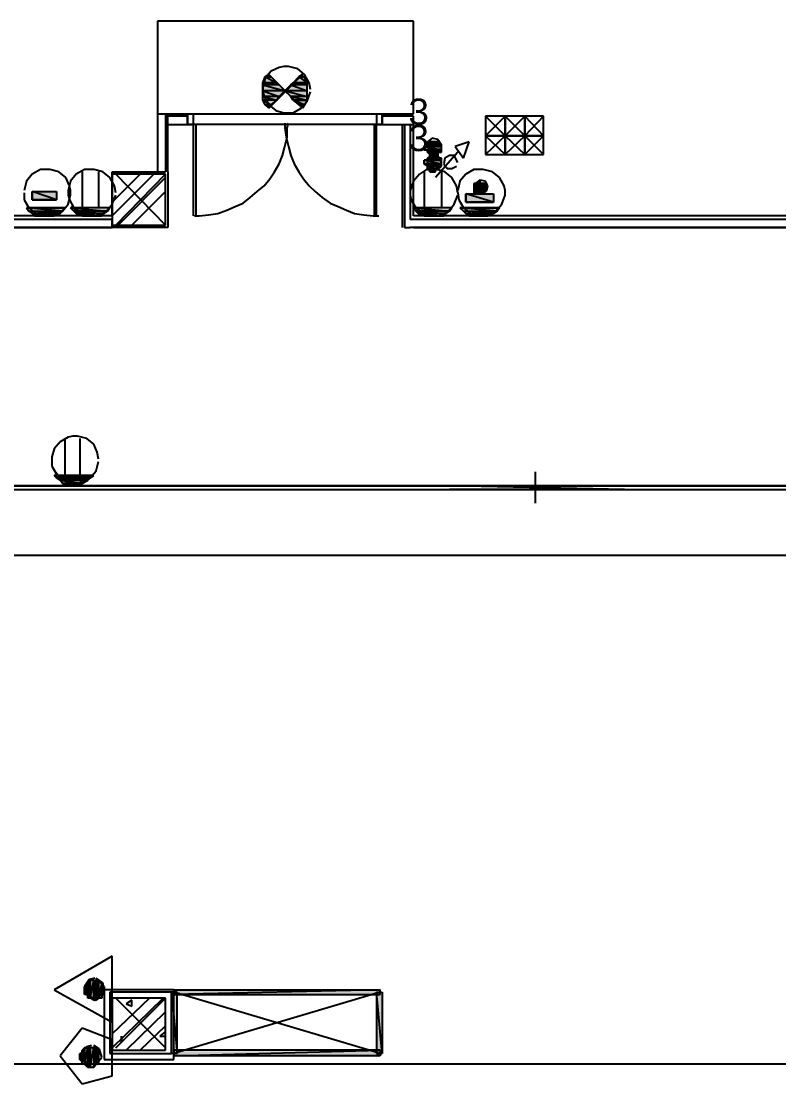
# Model space of a CAD drawing. Header units: millimetres. Extents: x 5 to 415, y 48 to 251.
# Drawn here: x 142.41 to 153.93, y 211.51 to 227.68 of the extents above; entities that cross this region are included whole.
import ezdxf

# ---------------------------------------------------------------- set-up
doc = ezdxf.new("R2010")
doc.units = ezdxf.units.MM
for name, color, linetype in [('H', 7, 'Continuous'), ('P', 7, 'Continuous'), ('T', 7, 'Continuous')]:
    doc.layers.add(name, color=color, linetype=linetype)

msp = doc.modelspace()

# ---------------------------------------------------------------- hatches: boundary and pattern name
at = {"layer": 'H', "linetype": 'Continuous'}
for points in [[(146.085, 226.73), (146.138, 226.818), (146.226, 226.818), (146.297, 226.73), (146.085, 226.73)], [(146.138, 226.818), (146.173, 226.871), (146.226, 226.818), (146.138, 226.818)], [(146.562, 226.73), (146.65, 226.818), (146.72, 226.818), (146.773, 226.73), (146.562, 226.73)], [(146.65, 226.818), (146.685, 226.871), (146.72, 226.818), (146.65, 226.818)], [(146.085, 226.695), (146.085, 226.73), (146.297, 226.73), (146.35, 226.695), (146.085, 226.695)], [(146.085, 226.607), (146.085, 226.695), (146.35, 226.695), (146.438, 226.607), (146.085, 226.607)], [(146.438, 226.607), (146.509, 226.695), (146.773, 226.695), (146.773, 226.607), (146.438, 226.607)], [(146.509, 226.695), (146.562, 226.73), (146.773, 226.73), (146.773, 226.695), (146.509, 226.695)], [(146.085, 226.519), (146.085, 226.607), (146.438, 226.607), (146.35, 226.519), (146.085, 226.519)], [(146.085, 226.483), (146.085, 226.519), (146.35, 226.519), (146.297, 226.483), (146.085, 226.483)], [(146.138, 226.395), (146.085, 226.483), (146.297, 226.483), (146.226, 226.395), (146.138, 226.395)], [(146.509, 226.519), (146.438, 226.607), (146.773, 226.607), (146.773, 226.519), (146.509, 226.519)], [(146.562, 226.483), (146.509, 226.519), (146.773, 226.519), (146.773, 226.483), (146.562, 226.483)], [(146.685, 226.36), (146.562, 226.483), (146.72, 226.395), (146.685, 226.36)], [(146.72, 226.395), (146.562, 226.483), (146.773, 226.483), (146.72, 226.395)], [(146.173, 226.36), (146.138, 226.395), (146.226, 226.395), (146.173, 226.36)], [(148.555, 225.76), (148.59, 225.813), (148.802, 225.813), (148.802, 225.76), (148.555, 225.76)], [(148.59, 225.813), (148.625, 225.848), (148.766, 225.848), (148.766, 225.813), (148.59, 225.813)], [(148.555, 225.725), (148.555, 225.76), (148.802, 225.76), (148.802, 225.725), (148.555, 225.725)], [(148.59, 225.672), (148.59, 225.725), (148.802, 225.725), (148.802, 225.672), (148.59, 225.672)], [(148.625, 225.637), (148.59, 225.672), (148.766, 225.672), (148.766, 225.637), (148.625, 225.637)], [(148.555, 225.513), (148.555, 225.548), (148.802, 225.548), (148.802, 225.513), (148.555, 225.513)], [(148.59, 225.46), (148.555, 225.513), (148.802, 225.513), (148.802, 225.46), (148.59, 225.46)], [(148.59, 225.548), (148.59, 225.601), (148.802, 225.601), (148.802, 225.548), (148.59, 225.548)], [(148.625, 225.601), (148.625, 225.637), (148.713, 225.637), (148.766, 225.601), (148.625, 225.601)], [(148.59, 225.425), (148.59, 225.46), (148.802, 225.46), (148.766, 225.425), (148.59, 225.425)], [(148.625, 225.39), (148.625, 225.425), (148.713, 225.425), (148.713, 225.39), (148.625, 225.39)], [(149.313, 225.178), (149.313, 225.213), (149.472, 225.213), (149.472, 225.178), (149.313, 225.178)], [(149.313, 225.125), (149.313, 225.178), (149.472, 225.178), (149.472, 225.125), (149.313, 225.125)], [(149.348, 225.213), (149.401, 225.249), (149.401, 225.213), (149.348, 225.213)], [(142.575, 224.966), (142.575, 225.09), (142.963, 225.09), (142.963, 224.966), (142.575, 224.966)], [(149.19, 224.913), (149.19, 225.037), (149.613, 225.037), (149.613, 224.913), (149.19, 224.913)], [(149.313, 225.09), (149.313, 225.125), (149.472, 225.125), (149.472, 225.09), (149.313, 225.09)], [(149.313, 225.037), (149.313, 225.09), (149.472, 225.09), (149.437, 225.037), (149.313, 225.037)], [(142.54, 224.79), (142.487, 224.825), (143.087, 224.825), (143.051, 224.79), (142.54, 224.79)], [(142.575, 224.755), (142.54, 224.79), (143.051, 224.79), (142.998, 224.755), (142.575, 224.755)], [(142.61, 224.702), (142.575, 224.755), (142.998, 224.755), (142.91, 224.702), (142.61, 224.702)], [(143.21, 224.79), (143.175, 224.825), (143.757, 224.825), (143.722, 224.79), (143.21, 224.79)], [(143.245, 224.755), (143.21, 224.79), (143.722, 224.79), (143.669, 224.755), (143.245, 224.755)], [(143.334, 224.702), (143.245, 224.755), (143.669, 224.755), (143.633, 224.702), (143.334, 224.702)], [(148.414, 224.79), (148.378, 224.825), (148.96, 224.825), (148.925, 224.79), (148.414, 224.79)], [(148.467, 224.755), (148.414, 224.79), (148.925, 224.79), (148.89, 224.755), (148.467, 224.755)], [(148.555, 224.702), (148.467, 224.755), (148.89, 224.755), (148.837, 224.702), (148.555, 224.702)], [(149.137, 224.79), (149.102, 224.825), (149.684, 224.825), (149.648, 224.79), (149.137, 224.79)], [(149.19, 224.755), (149.137, 224.79), (149.648, 224.79), (149.613, 224.755), (149.19, 224.755)], [(149.225, 224.702), (149.19, 224.755), (149.613, 224.755), (149.525, 224.702), (149.225, 224.702)], [(142.963, 220.733), (142.91, 220.768), (143.51, 220.768), (143.475, 220.733), (142.963, 220.733)], [(142.998, 220.68), (142.963, 220.733), (143.475, 220.733), (143.422, 220.68), (142.998, 220.68)], [(143.051, 220.645), (142.998, 220.68), (143.422, 220.68), (143.334, 220.645), (143.051, 220.645)], [(143.175, 220.592), (143.087, 220.645), (143.21, 220.592), (143.175, 220.592)], [(143.21, 220.592), (143.087, 220.645), (143.298, 220.645), (143.21, 220.592)], [(143.387, 212.848), (143.387, 212.972), (143.422, 213.025), (143.422, 212.848), (143.387, 212.848)], [(143.422, 212.813), (143.422, 213.025), (143.475, 213.06), (143.475, 212.813), (143.422, 212.813)], [(143.475, 212.813), (143.475, 213.06), (143.51, 213.06), (143.51, 212.76), (143.475, 212.813)], [(143.51, 212.76), (143.51, 213.06), (143.545, 213.06), (143.545, 212.76), (143.51, 212.76)], [(143.545, 212.76), (143.545, 213.06), (143.598, 213.06), (143.598, 212.813), (143.545, 212.76)], [(143.598, 212.813), (143.598, 213.06), (143.633, 213.025), (143.633, 212.813), (143.598, 212.813)], [(143.633, 212.848), (143.633, 213.025), (143.669, 212.972), (143.669, 212.848), (143.633, 212.848)], [(144.692, 211.967), (144.692, 212.901), (144.78, 212.901), (144.78, 211.967), (144.692, 211.967)], [(144.727, 212.848), (144.727, 212.937), (147.867, 212.937), (147.867, 212.848), (144.727, 212.848)], [(147.832, 211.967), (147.832, 212.901), (147.902, 212.901), (147.902, 211.967), (147.832, 211.967)], [(143.334, 211.79), (143.334, 212.002), (143.387, 212.055), (143.387, 211.79), (143.334, 211.79)], [(143.387, 211.79), (143.387, 212.055), (143.422, 212.055), (143.422, 211.755), (143.387, 211.79)], [(143.422, 211.755), (143.422, 212.055), (143.475, 212.055), (143.475, 211.755), (143.422, 211.755)], [(143.475, 211.755), (143.475, 212.055), (143.51, 212.055), (143.51, 211.755), (143.475, 211.755)], [(143.51, 211.755), (143.51, 212.055), (143.545, 212.055), (143.545, 211.79), (143.51, 211.755)], [(143.298, 211.878), (143.298, 211.967), (143.334, 211.967), (143.334, 211.843), (143.298, 211.878)], [(143.545, 211.79), (143.545, 212.002), (143.598, 212.002), (143.598, 211.79), (143.545, 211.79)], [(144.727, 211.914), (144.727, 212.002), (147.867, 212.002), (147.867, 211.914), (144.727, 211.914)]]:
    msp.add_hatch(color=256, dxfattribs=at).paths.add_polyline_path(points)

# ---------------------------------------------------------------- linework, layer by layer
at = {"layer": 'P'}
for points in [[(148.378, 227.683), (144.48, 227.683)], [(144.48, 227.683), (144.48, 226.272)], [(148.378, 226.272), (148.378, 227.683)], [(146.332, 226.977), (146.209, 226.924)], [(146.403, 226.995), (146.332, 226.977)], [(146.473, 226.995), (146.403, 226.995)], [(146.614, 226.96), (146.473, 226.995)], [(146.72, 226.871), (146.614, 226.96)], [(146.085, 226.748), (146.121, 226.836)], [(146.121, 226.818), (146.085, 226.677)], [(146.209, 226.924), (146.121, 226.818)], [(146.173, 226.871), (146.121, 226.836)], [(146.121, 226.836), (146.173, 226.871)], [(146.209, 226.836), (146.121, 226.836)], [(146.121, 226.836), (146.297, 226.748)], [(146.121, 226.836), (146.297, 226.748)], [(146.685, 226.36), (146.173, 226.871)], [(146.173, 226.36), (146.685, 226.871)], [(146.297, 226.748), (146.209, 226.836)], [(146.544, 226.748), (146.632, 226.836)], [(146.685, 226.871), (146.632, 226.836)], [(146.632, 226.836), (146.685, 226.871)], [(146.72, 226.836), (146.632, 226.836)], [(146.632, 226.836), (146.756, 226.748)], [(146.632, 226.836), (146.756, 226.748)], [(146.791, 226.748), (146.72, 226.871)], [(146.756, 226.748), (146.72, 226.836)], [(146.297, 226.748), (146.085, 226.748)], [(146.297, 226.748), (146.085, 226.748)], [(146.085, 226.748), (146.332, 226.713)], [(146.085, 226.748), (146.332, 226.713)], [(146.085, 226.713), (146.085, 226.748)], [(146.332, 226.713), (146.085, 226.713)], [(146.332, 226.713), (146.085, 226.713)], [(146.085, 226.713), (146.42, 226.624)], [(146.085, 226.713), (146.42, 226.624)], [(146.085, 226.624), (146.085, 226.713)], [(146.085, 226.677), (146.085, 226.607)], [(146.42, 226.624), (146.085, 226.624)], [(146.42, 226.624), (146.085, 226.624)], [(146.085, 226.624), (146.332, 226.536)], [(146.085, 226.624), (146.332, 226.536)], [(146.085, 226.536), (146.085, 226.624)], [(146.332, 226.713), (146.297, 226.748)], [(146.42, 226.624), (146.332, 226.713)], [(146.332, 226.536), (146.42, 226.624)], [(146.42, 226.624), (146.509, 226.713)], [(146.756, 226.624), (146.42, 226.624)], [(146.756, 226.624), (146.42, 226.624)], [(146.42, 226.624), (146.756, 226.536)], [(146.42, 226.624), (146.756, 226.536)], [(146.509, 226.536), (146.42, 226.624)], [(146.509, 226.713), (146.544, 226.748)], [(146.756, 226.713), (146.509, 226.713)], [(146.756, 226.713), (146.509, 226.713)], [(146.509, 226.713), (146.756, 226.624)], [(146.509, 226.713), (146.756, 226.624)], [(146.756, 226.748), (146.544, 226.748)], [(146.756, 226.748), (146.544, 226.748)], [(146.544, 226.748), (146.756, 226.713)], [(146.544, 226.748), (146.756, 226.713)], [(146.756, 226.713), (146.756, 226.748)], [(146.756, 226.624), (146.756, 226.713)], [(146.756, 226.536), (146.756, 226.624)], [(146.808, 226.642), (146.791, 226.748)], [(146.085, 226.607), (146.103, 226.536)], [(146.332, 226.536), (146.085, 226.536)], [(146.332, 226.536), (146.085, 226.536)], [(146.085, 226.536), (146.297, 226.483)], [(146.085, 226.536), (146.297, 226.483)], [(146.085, 226.483), (146.085, 226.536)], [(146.297, 226.483), (146.085, 226.483)], [(146.297, 226.483), (146.085, 226.483)], [(146.085, 226.483), (146.209, 226.413)], [(146.085, 226.483), (146.209, 226.413)], [(146.121, 226.413), (146.085, 226.483)], [(146.103, 226.536), (146.173, 226.413)], [(146.209, 226.413), (146.297, 226.483)], [(146.297, 226.483), (146.332, 226.536)], [(146.756, 226.536), (146.509, 226.536)], [(146.756, 226.536), (146.509, 226.536)], [(146.509, 226.536), (146.756, 226.483)], [(146.509, 226.536), (146.756, 226.483)], [(146.544, 226.483), (146.509, 226.536)], [(146.756, 226.483), (146.544, 226.483)], [(146.544, 226.483), (146.632, 226.413)], [(146.72, 226.413), (146.544, 226.483)], [(146.544, 226.483), (146.756, 226.483)], [(146.72, 226.413), (146.544, 226.483)], [(146.667, 226.36), (146.756, 226.466)], [(146.756, 226.483), (146.72, 226.413)], [(146.756, 226.466), (146.808, 226.607)], [(146.756, 226.483), (146.756, 226.536)], [(146.121, 226.413), (146.209, 226.413)], [(146.173, 226.36), (146.121, 226.413)], [(146.209, 226.413), (146.121, 226.413)], [(146.173, 226.413), (146.279, 226.325)], [(146.209, 226.413), (146.173, 226.36)], [(146.279, 226.325), (146.403, 226.289)], [(146.403, 226.289), (146.473, 226.289)], [(146.473, 226.289), (146.544, 226.289)], [(146.544, 226.289), (146.667, 226.36)], [(146.632, 226.413), (146.72, 226.413)], [(146.632, 226.413), (146.72, 226.413)], [(146.685, 226.36), (146.632, 226.413)], [(146.72, 226.413), (146.685, 226.36)], [(144.48, 226.272), (144.48, 225.39)], [(144.48, 226.272), (144.48, 225.39)], [(144.48, 226.272), (148.378, 226.272)], [(144.604, 226.272), (144.604, 225.39)], [(144.639, 225.39), (144.639, 226.272)], [(144.939, 226.236), (144.639, 226.236)], [(144.939, 226.272), (144.939, 226.113)], [(144.939, 226.113), (144.939, 226.272)], [(144.939, 226.236), (144.939, 226.148)], [(144.939, 226.148), (144.939, 226.236)], [(144.939, 226.236), (144.939, 226.148)], [(144.939, 226.236), (144.939, 226.148)], [(144.939, 226.236), (144.939, 226.148)], [(145.027, 226.113), (145.027, 226.272)], [(146.42, 226.131), (146.42, 226.06)], [(146.456, 226.06), (146.473, 226.131)], [(147.814, 226.272), (147.814, 226.113)], [(147.902, 226.113), (147.902, 226.272)], [(147.902, 226.272), (147.902, 226.113)], [(148.378, 226.236), (147.902, 226.236)], [(147.902, 226.148), (147.902, 226.236)], [(147.902, 226.148), (147.902, 226.236)], [(148.378, 226.113), (148.378, 226.236)], [(149.772, 226.236), (149.472, 226.236)], [(149.472, 226.236), (149.472, 225.937)], [(149.472, 226.236), (149.772, 225.937)], [(149.772, 226.236), (149.472, 225.937)], [(149.772, 225.937), (149.772, 226.236)], [(150.072, 226.236), (149.772, 226.236)], [(149.772, 226.236), (149.772, 225.937)], [(149.772, 226.236), (150.072, 225.937)], [(150.072, 226.236), (149.772, 225.937)], [(150.072, 225.937), (150.072, 226.236)], [(150.354, 226.236), (150.072, 226.236)], [(150.072, 226.236), (150.072, 225.937)], [(150.072, 226.236), (150.354, 225.937)], [(150.354, 226.236), (150.072, 225.937)], [(150.354, 225.937), (150.354, 226.236)], [(144.639, 226.113), (144.939, 226.113)], [(144.639, 226.113), (144.939, 226.113)], [(147.779, 226.113), (144.939, 226.113)], [(144.939, 226.113), (145.027, 226.113)], [(147.814, 226.113), (145.027, 226.113)], [(145.027, 224.719), (145.027, 226.113)], [(145.062, 226.113), (145.062, 224.719)], [(146.42, 226.06), (146.438, 225.919)], [(146.456, 225.919), (146.456, 226.06)], [(147.779, 226.113), (147.779, 224.719)], [(147.779, 226.113), (147.779, 224.719)], [(147.902, 226.113), (147.814, 226.113)], [(147.814, 226.113), (147.902, 226.113)], [(147.814, 224.719), (147.814, 226.113)], [(147.814, 224.719), (147.814, 226.113)], [(147.902, 226.113), (148.378, 226.113)], [(147.902, 226.113), (148.378, 226.113)], [(148.202, 226.113), (148.202, 224.543)], [(148.237, 226.113), (148.237, 224.543)], [(148.325, 226.113), (148.325, 224.667)], [(148.378, 224.719), (148.378, 226.113)], [(146.42, 225.778), (146.456, 225.919)], [(146.438, 225.919), (146.473, 225.778)], [(148.537, 225.778), (148.59, 225.813)], [(148.661, 225.901), (148.59, 225.848)], [(148.59, 225.848), (148.59, 225.778)], [(148.59, 225.813), (148.625, 225.848)], [(148.749, 225.813), (148.59, 225.813)], [(148.802, 225.813), (148.59, 225.813)], [(148.59, 225.813), (148.802, 225.813)], [(148.59, 225.813), (148.802, 225.813)], [(148.802, 225.813), (148.59, 225.813)], [(148.802, 225.813), (148.59, 225.813)], [(148.59, 225.813), (148.802, 225.813)], [(148.802, 225.813), (148.59, 225.813)], [(148.59, 225.813), (148.749, 225.813)], [(148.802, 225.813), (148.59, 225.813)], [(148.59, 225.813), (148.802, 225.778)], [(148.59, 225.813), (148.802, 225.778)], [(148.661, 225.848), (148.625, 225.848)], [(148.625, 225.848), (148.661, 225.848)], [(148.713, 225.848), (148.625, 225.848)], [(148.625, 225.848), (148.713, 225.848)], [(148.625, 225.848), (148.713, 225.848)], [(148.713, 225.848), (148.625, 225.848)], [(148.749, 225.848), (148.625, 225.848)], [(148.625, 225.848), (148.749, 225.848)], [(148.749, 225.848), (148.625, 225.848)], [(148.625, 225.848), (148.713, 225.848)], [(148.749, 225.848), (148.625, 225.848)], [(148.625, 225.848), (148.749, 225.813)], [(148.625, 225.848), (148.749, 225.813)], [(148.749, 225.884), (148.661, 225.901)], [(148.713, 225.848), (148.713, 225.848)], [(148.713, 225.848), (148.713, 225.848)], [(148.713, 225.848), (148.713, 225.848)], [(148.713, 225.848), (148.713, 225.848)], [(148.713, 225.848), (148.749, 225.848)], [(148.802, 225.795), (148.749, 225.884)], [(148.749, 225.813), (148.749, 225.848)], [(148.749, 225.813), (148.802, 225.813)], [(148.802, 225.813), (148.802, 225.813)], [(148.802, 225.813), (148.802, 225.813)], [(148.802, 225.778), (148.802, 225.813)], [(149.225, 225.848), (149.013, 225.778)], [(149.137, 225.601), (149.225, 225.848)], [(149.772, 225.937), (149.472, 225.937)], [(149.472, 225.937), (149.472, 225.654)], [(149.472, 225.937), (149.772, 225.654)], [(149.772, 225.937), (149.472, 225.654)], [(149.472, 225.937), (149.772, 225.937)], [(149.772, 225.654), (149.772, 225.937)], [(150.072, 225.937), (149.772, 225.937)], [(149.772, 225.937), (149.772, 225.654)], [(149.772, 225.937), (150.072, 225.654)], [(150.072, 225.937), (149.772, 225.654)], [(149.772, 225.937), (150.072, 225.937)], [(150.072, 225.654), (150.072, 225.937)], [(150.354, 225.937), (150.072, 225.937)], [(150.072, 225.937), (150.072, 225.654)], [(150.072, 225.937), (150.354, 225.654)], [(150.354, 225.937), (150.072, 225.654)], [(150.072, 225.937), (150.354, 225.937)], [(150.354, 225.654), (150.354, 225.937)], [(146.385, 225.637), (146.42, 225.778)], [(146.473, 225.778), (146.509, 225.637)], [(148.802, 225.778), (148.537, 225.778)], [(148.802, 225.778), (148.537, 225.778)], [(148.537, 225.778), (148.802, 225.778)], [(148.537, 225.778), (148.802, 225.778)], [(148.802, 225.778), (148.537, 225.778)], [(148.802, 225.778), (148.537, 225.778)], [(148.537, 225.778), (148.802, 225.725)], [(148.537, 225.778), (148.802, 225.725)], [(148.537, 225.725), (148.537, 225.778)], [(148.802, 225.725), (148.537, 225.725)], [(148.802, 225.725), (148.537, 225.725)], [(148.537, 225.725), (148.59, 225.725)], [(148.537, 225.725), (148.802, 225.725)], [(148.802, 225.725), (148.537, 225.725)], [(148.59, 225.778), (148.625, 225.707)], [(148.59, 225.725), (148.802, 225.725)], [(148.802, 225.725), (148.59, 225.725)], [(148.59, 225.725), (148.802, 225.69)], [(148.59, 225.725), (148.802, 225.69)], [(148.59, 225.69), (148.59, 225.725)], [(148.802, 225.69), (148.59, 225.69)], [(148.749, 225.69), (148.59, 225.69)], [(148.59, 225.69), (148.749, 225.69)], [(148.749, 225.69), (148.59, 225.69)], [(148.59, 225.69), (148.802, 225.69)], [(148.749, 225.69), (148.59, 225.69)], [(148.59, 225.69), (148.749, 225.654)], [(148.59, 225.69), (148.749, 225.654)], [(148.625, 225.654), (148.59, 225.69)], [(148.625, 225.707), (148.713, 225.69)], [(148.661, 225.654), (148.625, 225.654)], [(148.625, 225.654), (148.661, 225.654)], [(148.713, 225.654), (148.625, 225.654)], [(148.625, 225.654), (148.713, 225.654)], [(148.625, 225.654), (148.713, 225.654)], [(148.713, 225.654), (148.625, 225.654)], [(148.713, 225.654), (148.625, 225.654)], [(148.625, 225.654), (148.749, 225.601)], [(148.625, 225.654), (148.749, 225.601)], [(148.625, 225.601), (148.625, 225.654)], [(148.749, 225.654), (148.625, 225.654)], [(148.713, 225.654), (148.625, 225.654)], [(148.625, 225.654), (148.713, 225.654)], [(148.625, 225.654), (148.713, 225.654)], [(148.713, 225.654), (148.625, 225.654)], [(148.713, 225.654), (148.625, 225.654)], [(148.625, 225.654), (148.713, 225.654)], [(148.713, 225.654), (148.625, 225.654)], [(148.625, 225.654), (148.749, 225.654)], [(148.661, 225.654), (148.625, 225.654)], [(148.625, 225.654), (148.661, 225.654)], [(148.661, 225.654), (148.713, 225.654)], [(148.713, 225.654), (148.661, 225.654)], [(148.713, 225.69), (148.784, 225.743)], [(149.049, 225.69), (148.713, 225.302)], [(148.713, 225.654), (148.713, 225.654)], [(148.713, 225.654), (148.713, 225.654)], [(148.713, 225.654), (148.713, 225.654)], [(148.713, 225.654), (148.713, 225.654)], [(148.749, 225.601), (148.713, 225.654)], [(148.713, 225.654), (148.713, 225.654)], [(148.713, 225.654), (148.713, 225.654)], [(148.749, 225.654), (148.713, 225.654)], [(148.802, 225.69), (148.749, 225.69)], [(148.749, 225.654), (148.749, 225.69)], [(148.802, 225.778), (148.802, 225.778)], [(148.802, 225.778), (148.802, 225.778)], [(148.802, 225.725), (148.802, 225.778)], [(148.802, 225.725), (148.802, 225.725)], [(148.802, 225.69), (148.802, 225.725)], [(149.013, 225.778), (149.137, 225.601)], [(149.472, 225.654), (149.772, 225.654)], [(149.772, 225.654), (150.072, 225.654)], [(150.072, 225.654), (150.354, 225.654)], [(146.262, 225.39), (146.332, 225.513)], [(146.332, 225.513), (146.385, 225.637)], [(146.509, 225.637), (146.562, 225.513)], [(146.562, 225.513), (146.632, 225.39)], [(148.59, 225.566), (148.537, 225.566)], [(148.537, 225.566), (148.802, 225.566)], [(148.802, 225.566), (148.537, 225.566)], [(148.537, 225.566), (148.802, 225.513)], [(148.537, 225.566), (148.802, 225.513)], [(148.537, 225.513), (148.537, 225.566)], [(148.802, 225.513), (148.537, 225.513)], [(148.802, 225.513), (148.537, 225.513)], [(148.537, 225.513), (148.802, 225.513)], [(148.537, 225.513), (148.802, 225.513)], [(148.802, 225.513), (148.537, 225.513)], [(148.802, 225.513), (148.537, 225.513)], [(148.537, 225.513), (148.802, 225.478)], [(148.537, 225.513), (148.802, 225.478)], [(148.59, 225.478), (148.537, 225.513)], [(148.661, 225.637), (148.59, 225.601)], [(148.59, 225.601), (148.59, 225.513)], [(148.625, 225.601), (148.59, 225.601)], [(148.59, 225.601), (148.749, 225.601)], [(148.802, 225.601), (148.59, 225.601)], [(148.59, 225.601), (148.802, 225.601)], [(148.802, 225.601), (148.59, 225.601)], [(148.59, 225.601), (148.749, 225.601)], [(148.802, 225.601), (148.59, 225.601)], [(148.59, 225.601), (148.802, 225.566)], [(148.59, 225.601), (148.802, 225.566)], [(148.59, 225.566), (148.59, 225.601)], [(148.802, 225.566), (148.59, 225.566)], [(148.802, 225.566), (148.59, 225.566)], [(148.59, 225.566), (148.802, 225.566)], [(148.802, 225.566), (148.59, 225.566)], [(148.59, 225.513), (148.625, 225.443)], [(148.749, 225.601), (148.625, 225.601)], [(148.749, 225.601), (148.625, 225.601)], [(148.625, 225.601), (148.749, 225.601)], [(148.749, 225.601), (148.625, 225.601)], [(148.749, 225.637), (148.661, 225.637)], [(148.802, 225.531), (148.749, 225.637)], [(148.749, 225.601), (148.749, 225.601)], [(148.749, 225.601), (148.802, 225.601)], [(148.802, 225.566), (148.802, 225.601)], [(148.802, 225.566), (148.802, 225.566)], [(148.802, 225.513), (148.802, 225.566)], [(148.802, 225.513), (148.802, 225.513)], [(148.802, 225.513), (148.802, 225.513)], [(148.802, 225.478), (148.802, 225.513)], [(148.855, 225.601), (148.837, 225.513)], [(148.837, 225.513), (148.89, 225.443)], [(148.925, 225.637), (148.855, 225.601)], [(148.996, 225.637), (148.925, 225.637)], [(149.049, 225.531), (148.996, 225.637)], [(142.575, 225.354), (142.487, 225.249)], [(142.699, 225.425), (142.575, 225.354)], [(142.769, 225.425), (142.699, 225.425)], [(142.84, 225.425), (142.769, 225.425)], [(142.981, 225.39), (142.84, 225.425)], [(143.087, 225.302), (142.981, 225.39)], [(143.245, 225.354), (143.157, 225.249)], [(143.245, 225.354), (143.157, 225.249)], [(143.369, 225.425), (143.245, 225.354)], [(143.369, 225.425), (143.245, 225.354)], [(143.334, 225.39), (143.334, 224.843)], [(143.439, 225.425), (143.369, 225.425)], [(143.439, 225.425), (143.369, 225.425)], [(143.51, 225.425), (143.439, 225.425)], [(143.51, 225.425), (143.439, 225.425)], [(143.651, 225.39), (143.51, 225.425)], [(143.651, 225.39), (143.51, 225.425)], [(143.581, 225.39), (143.581, 224.843)], [(143.757, 225.302), (143.651, 225.39)], [(143.757, 225.302), (143.651, 225.39)], [(143.792, 224.719), (143.792, 225.39)], [(143.792, 225.39), (144.48, 225.39)], [(143.792, 224.931), (144.216, 225.354)], [(143.792, 224.719), (144.427, 225.354)], [(143.792, 225.354), (143.792, 224.578)], [(144.604, 225.354), (143.792, 225.354)], [(144.604, 224.578), (143.845, 225.354)], [(143.845, 224.578), (144.604, 225.354)], [(144.48, 225.39), (144.604, 225.39)], [(144.604, 224.578), (144.604, 225.354)], [(144.639, 225.39), (144.639, 224.543)], [(146.191, 225.284), (146.262, 225.39)], [(146.632, 225.39), (146.703, 225.284)], [(148.467, 225.354), (148.378, 225.249)], [(148.467, 225.354), (148.378, 225.249)], [(148.572, 225.425), (148.467, 225.354)], [(148.572, 225.425), (148.467, 225.354)], [(148.537, 225.39), (148.537, 224.843)], [(148.643, 225.425), (148.572, 225.425)], [(148.643, 225.425), (148.572, 225.425)], [(148.802, 225.478), (148.59, 225.478)], [(148.802, 225.478), (148.59, 225.478)], [(148.59, 225.478), (148.802, 225.478)], [(148.59, 225.478), (148.802, 225.478)], [(148.802, 225.478), (148.59, 225.478)], [(148.802, 225.478), (148.59, 225.478)], [(148.59, 225.478), (148.749, 225.425)], [(148.59, 225.478), (148.749, 225.425)], [(148.59, 225.425), (148.59, 225.478)], [(148.749, 225.425), (148.59, 225.425)], [(148.749, 225.425), (148.59, 225.425)], [(148.59, 225.425), (148.625, 225.425)], [(148.59, 225.425), (148.749, 225.425)], [(148.749, 225.425), (148.59, 225.425)], [(148.625, 225.443), (148.713, 225.443)], [(148.625, 225.425), (148.749, 225.425)], [(148.713, 225.425), (148.625, 225.425)], [(148.625, 225.425), (148.713, 225.425)], [(148.713, 225.425), (148.625, 225.425)], [(148.625, 225.425), (148.749, 225.425)], [(148.713, 225.425), (148.625, 225.425)], [(148.625, 225.425), (148.713, 225.39)], [(148.625, 225.425), (148.713, 225.39)], [(148.625, 225.39), (148.625, 225.425)], [(148.713, 225.39), (148.625, 225.39)], [(148.661, 225.39), (148.625, 225.39)], [(148.625, 225.39), (148.661, 225.39)], [(148.731, 225.425), (148.643, 225.425)], [(148.731, 225.425), (148.643, 225.425)], [(148.661, 225.39), (148.713, 225.39)], [(148.713, 225.39), (148.661, 225.39)], [(148.713, 225.443), (148.784, 225.478)], [(148.749, 225.425), (148.713, 225.425)], [(148.713, 225.39), (148.713, 225.425)], [(148.855, 225.39), (148.731, 225.425)], [(148.855, 225.39), (148.731, 225.425)], [(148.749, 225.425), (148.802, 225.478)], [(148.749, 225.425), (148.749, 225.425)], [(148.802, 225.478), (148.802, 225.478)], [(148.802, 225.478), (148.802, 225.478)], [(148.802, 225.39), (148.802, 224.843)], [(148.96, 225.302), (148.855, 225.39)], [(148.96, 225.302), (148.855, 225.39)], [(148.89, 225.443), (148.96, 225.443)], [(148.96, 225.443), (149.031, 225.478)], [(149.172, 225.354), (149.084, 225.249)], [(149.296, 225.425), (149.172, 225.354)], [(149.366, 225.425), (149.296, 225.425)], [(149.437, 225.425), (149.366, 225.425)], [(149.578, 225.39), (149.437, 225.425)], [(149.684, 225.302), (149.578, 225.39)], [(142.487, 225.249), (142.452, 225.108)], [(143.14, 225.178), (143.087, 225.302)], [(143.157, 225.249), (143.122, 225.108)], [(143.157, 225.249), (143.122, 225.108)], [(143.157, 225.108), (143.14, 225.178)], [(143.828, 225.178), (143.757, 225.302)], [(143.828, 225.178), (143.757, 225.302)], [(143.845, 225.072), (143.828, 225.178)], [(143.845, 225.072), (143.828, 225.178)], [(143.88, 224.578), (144.604, 225.302)], [(145.997, 225.09), (146.103, 225.178)], [(146.103, 225.178), (146.191, 225.284)], [(146.703, 225.284), (146.791, 225.178)], [(146.791, 225.178), (146.879, 225.09)], [(148.378, 225.249), (148.325, 225.108)], [(148.378, 225.249), (148.325, 225.108)], [(149.031, 225.178), (148.96, 225.302)], [(149.031, 225.178), (148.96, 225.302)], [(149.049, 225.072), (149.031, 225.178)], [(149.049, 225.072), (149.031, 225.178)], [(149.084, 225.249), (149.049, 225.108)], [(149.472, 225.178), (149.296, 225.213)], [(149.296, 225.213), (149.296, 225.178)], [(149.472, 225.178), (149.296, 225.213)], [(149.296, 225.213), (149.472, 225.213)], [(149.296, 225.213), (149.472, 225.213)], [(149.437, 225.213), (149.296, 225.213)], [(149.472, 225.213), (149.296, 225.213)], [(149.296, 225.213), (149.296, 225.213)], [(149.296, 225.213), (149.472, 225.213)], [(149.437, 225.213), (149.296, 225.213)], [(149.296, 225.213), (149.348, 225.213)], [(149.472, 225.143), (149.296, 225.178)], [(149.296, 225.178), (149.296, 225.143)], [(149.472, 225.143), (149.296, 225.178)], [(149.296, 225.178), (149.472, 225.178)], [(149.296, 225.178), (149.472, 225.178)], [(149.472, 225.178), (149.296, 225.178)], [(149.296, 225.178), (149.296, 225.178)], [(149.472, 225.178), (149.296, 225.178)], [(149.296, 225.178), (149.296, 225.178)], [(149.296, 225.178), (149.472, 225.178)], [(149.296, 225.178), (149.472, 225.178)], [(149.472, 225.178), (149.296, 225.178)], [(149.296, 225.178), (149.472, 225.178)], [(149.472, 225.178), (149.296, 225.178)], [(149.296, 225.178), (149.296, 225.178)], [(149.296, 225.178), (149.472, 225.178)], [(149.296, 225.16), (149.348, 225.072)], [(149.384, 225.266), (149.313, 225.213)], [(149.384, 225.266), (149.348, 225.213)], [(149.348, 225.213), (149.384, 225.266)], [(149.348, 225.213), (149.437, 225.213)], [(149.437, 225.213), (149.348, 225.213)], [(149.348, 225.213), (149.437, 225.213)], [(149.348, 225.213), (149.437, 225.213)], [(149.437, 225.213), (149.348, 225.213)], [(149.348, 225.213), (149.348, 225.213)], [(149.437, 225.213), (149.348, 225.213)], [(149.348, 225.213), (149.384, 225.213)], [(149.384, 225.266), (149.384, 225.213)], [(149.384, 225.213), (149.384, 225.266)], [(149.472, 225.249), (149.384, 225.266)], [(149.384, 225.213), (149.437, 225.213)], [(149.472, 225.213), (149.437, 225.213)], [(149.507, 225.178), (149.472, 225.249)], [(149.472, 225.213), (149.472, 225.178)], [(149.472, 225.178), (149.472, 225.143)], [(149.49, 225.108), (149.507, 225.178)], [(149.754, 225.178), (149.684, 225.302)], [(149.772, 225.108), (149.754, 225.178)], [(142.452, 225.072), (142.452, 224.966)], [(142.946, 224.966), (142.575, 225.09)], [(142.575, 225.09), (142.575, 224.966)], [(142.946, 224.966), (142.575, 225.09)], [(142.575, 225.09), (142.946, 225.09)], [(142.575, 225.09), (142.946, 225.09)], [(142.575, 224.966), (142.575, 225.09)], [(142.946, 225.09), (142.946, 224.966)], [(142.946, 225.09), (142.946, 224.966)], [(143.122, 225.108), (143.122, 225.037)], [(143.122, 225.108), (143.122, 225.037)], [(143.122, 225.037), (143.14, 224.966)], [(143.122, 225.037), (143.14, 224.966)], [(143.122, 224.896), (143.157, 225.037)], [(143.157, 225.037), (143.157, 225.108)], [(143.792, 224.896), (143.845, 225.037)], [(143.792, 224.896), (143.845, 225.037)], [(144.092, 224.578), (144.604, 225.09)], [(145.785, 224.913), (145.891, 225.002)], [(145.891, 225.002), (145.997, 225.09)], [(146.879, 225.09), (146.985, 225.002)], [(146.985, 225.002), (147.108, 224.913)], [(148.325, 225.108), (148.325, 225.037)], [(148.325, 225.108), (148.325, 225.037)], [(148.325, 225.037), (148.343, 224.966)], [(148.325, 225.037), (148.343, 224.966)], [(148.996, 224.896), (149.049, 225.037)], [(148.996, 224.896), (149.049, 225.037)], [(149.049, 225.072), (149.066, 224.966)], [(149.595, 224.931), (149.172, 225.055)], [(149.172, 225.055), (149.172, 224.931)], [(149.595, 224.931), (149.172, 225.055)], [(149.172, 225.055), (149.595, 225.055)], [(149.172, 225.055), (149.595, 225.055)], [(149.172, 224.931), (149.172, 225.055)], [(149.472, 225.09), (149.296, 225.143)], [(149.296, 225.143), (149.296, 225.09)], [(149.472, 225.09), (149.296, 225.143)], [(149.296, 225.143), (149.472, 225.143)], [(149.296, 225.143), (149.472, 225.143)], [(149.472, 225.143), (149.296, 225.143)], [(149.296, 225.143), (149.296, 225.143)], [(149.472, 225.143), (149.296, 225.143)], [(149.296, 225.143), (149.296, 225.143)], [(149.296, 225.143), (149.472, 225.143)], [(149.296, 225.143), (149.472, 225.143)], [(149.437, 225.055), (149.296, 225.09)], [(149.296, 225.09), (149.296, 225.055)], [(149.437, 225.055), (149.296, 225.09)], [(149.296, 225.09), (149.472, 225.09)], [(149.296, 225.09), (149.472, 225.09)], [(149.472, 225.09), (149.296, 225.09)], [(149.296, 225.09), (149.296, 225.09)], [(149.472, 225.09), (149.296, 225.09)], [(149.296, 225.09), (149.296, 225.09)], [(149.296, 225.09), (149.472, 225.09)], [(149.296, 225.09), (149.472, 225.09)], [(149.472, 225.09), (149.296, 225.09)], [(149.296, 225.09), (149.472, 225.09)], [(149.472, 225.09), (149.296, 225.09)], [(149.296, 225.09), (149.296, 225.09)], [(149.296, 225.09), (149.472, 225.09)], [(149.296, 225.055), (149.437, 225.055)], [(149.437, 225.055), (149.296, 225.055)], [(149.296, 225.055), (149.437, 225.055)], [(149.348, 225.055), (149.296, 225.055)], [(149.296, 225.055), (149.437, 225.055)], [(149.348, 225.072), (149.437, 225.055)], [(149.348, 225.055), (149.348, 225.055)], [(149.348, 225.055), (149.348, 225.055)], [(149.384, 225.055), (149.348, 225.055)], [(149.348, 225.055), (149.384, 225.055)], [(149.348, 225.055), (149.384, 225.055)], [(149.384, 225.055), (149.348, 225.055)], [(149.348, 225.055), (149.437, 225.055)], [(149.437, 225.055), (149.348, 225.055)], [(149.437, 225.055), (149.348, 225.055)], [(149.437, 225.055), (149.49, 225.108)], [(149.472, 225.09), (149.437, 225.055)], [(149.472, 225.143), (149.472, 225.09)], [(149.595, 225.055), (149.595, 224.931)], [(149.595, 225.055), (149.595, 224.931)], [(149.719, 224.896), (149.772, 225.037)], [(149.772, 225.037), (149.772, 225.108)], [(142.452, 224.966), (142.522, 224.843)], [(143.034, 224.79), (142.487, 224.843)], [(142.487, 224.843), (142.522, 224.79)], [(143.034, 224.79), (142.487, 224.843)], [(142.487, 224.843), (143.069, 224.843)], [(143.069, 224.843), (142.487, 224.843)], [(142.522, 224.843), (142.628, 224.755)], [(142.575, 224.966), (142.946, 224.966)], [(142.946, 224.966), (142.575, 224.966)], [(143.034, 224.79), (143.122, 224.896)], [(143.069, 224.843), (143.034, 224.79)], [(143.14, 224.966), (143.21, 224.843)], [(143.14, 224.966), (143.21, 224.843)], [(143.757, 224.843), (143.157, 224.843)], [(143.157, 224.843), (143.722, 224.79)], [(143.157, 224.843), (143.722, 224.79)], [(143.21, 224.79), (143.157, 224.843)], [(143.757, 224.843), (143.157, 224.843)], [(143.175, 224.878), (143.263, 224.772)], [(143.21, 224.843), (143.316, 224.755)], [(143.21, 224.843), (143.316, 224.755)], [(143.686, 224.772), (143.757, 224.843)], [(143.704, 224.79), (143.792, 224.896)], [(143.704, 224.79), (143.792, 224.896)], [(143.722, 224.79), (143.757, 224.843)], [(145.538, 224.808), (145.662, 224.861)], [(145.662, 224.861), (145.785, 224.913)], [(147.108, 224.913), (147.232, 224.861)], [(147.232, 224.861), (147.355, 224.808)], [(148.343, 224.966), (148.414, 224.843)], [(148.343, 224.966), (148.414, 224.843)], [(148.378, 224.878), (148.484, 224.772)], [(148.96, 224.843), (148.378, 224.843)], [(148.378, 224.843), (148.925, 224.79)], [(148.378, 224.843), (148.925, 224.79)], [(148.414, 224.79), (148.378, 224.843)], [(148.96, 224.843), (148.378, 224.843)], [(148.414, 224.843), (148.519, 224.755)], [(148.414, 224.843), (148.519, 224.755)], [(148.89, 224.772), (148.96, 224.843)], [(148.908, 224.79), (148.996, 224.896)], [(148.908, 224.79), (148.996, 224.896)], [(148.925, 224.79), (148.96, 224.843)], [(149.066, 224.966), (149.137, 224.843)], [(149.648, 224.79), (149.084, 224.843)], [(149.084, 224.843), (149.137, 224.79)], [(149.648, 224.79), (149.084, 224.843)], [(149.084, 224.843), (149.684, 224.843)], [(149.684, 224.843), (149.084, 224.843)], [(149.137, 224.843), (149.243, 224.755)], [(149.172, 224.931), (149.595, 224.931)], [(149.595, 224.931), (149.172, 224.931)], [(149.631, 224.79), (149.719, 224.896)], [(149.684, 224.843), (149.648, 224.79)], [(143.792, 224.719), (131.48, 224.719)], [(142.998, 224.755), (142.522, 224.79)], [(142.522, 224.79), (142.575, 224.755)], [(142.998, 224.755), (142.522, 224.79)], [(142.522, 224.79), (143.034, 224.79)], [(142.522, 224.79), (143.034, 224.79)], [(142.91, 224.719), (142.575, 224.755)], [(142.575, 224.755), (142.61, 224.719)], [(142.91, 224.719), (142.575, 224.755)], [(142.575, 224.755), (142.998, 224.755)], [(142.575, 224.755), (142.998, 224.755)], [(142.875, 224.719), (142.61, 224.719)], [(142.61, 224.719), (142.663, 224.719)], [(142.875, 224.719), (142.61, 224.719)], [(142.61, 224.719), (142.91, 224.719)], [(142.61, 224.719), (142.91, 224.719)], [(142.628, 224.755), (142.769, 224.719)], [(142.734, 224.719), (142.663, 224.719)], [(142.663, 224.719), (142.734, 224.719)], [(142.787, 224.719), (142.663, 224.719)], [(142.663, 224.719), (142.875, 224.719)], [(142.663, 224.719), (142.875, 224.719)], [(142.769, 224.719), (142.84, 224.719)], [(142.875, 224.719), (142.787, 224.719)], [(142.84, 224.719), (142.91, 224.737)], [(142.91, 224.719), (142.875, 224.719)], [(142.91, 224.737), (143.034, 224.79)], [(142.998, 224.755), (142.91, 224.719)], [(143.034, 224.79), (142.998, 224.755)], [(143.722, 224.79), (143.21, 224.79)], [(143.722, 224.79), (143.21, 224.79)], [(143.21, 224.79), (143.669, 224.755)], [(143.21, 224.79), (143.669, 224.755)], [(143.245, 224.755), (143.21, 224.79)], [(143.669, 224.755), (143.245, 224.755)], [(143.669, 224.755), (143.245, 224.755)], [(143.245, 224.755), (143.633, 224.719)], [(143.245, 224.755), (143.633, 224.719)], [(143.334, 224.719), (143.245, 224.755)], [(143.263, 224.772), (143.351, 224.737)], [(143.316, 224.755), (143.439, 224.719)], [(143.316, 224.755), (143.439, 224.719)], [(143.633, 224.719), (143.334, 224.719)], [(143.633, 224.719), (143.334, 224.719)], [(143.334, 224.719), (143.581, 224.719)], [(143.334, 224.719), (143.581, 224.719)], [(143.369, 224.719), (143.334, 224.719)], [(143.351, 224.737), (143.439, 224.719)], [(143.581, 224.719), (143.369, 224.719)], [(143.581, 224.719), (143.369, 224.719)], [(143.369, 224.719), (143.51, 224.719)], [(143.369, 224.719), (143.51, 224.719)], [(143.457, 224.719), (143.369, 224.719)], [(143.439, 224.719), (143.51, 224.719)], [(143.439, 224.719), (143.51, 224.719)], [(143.439, 224.719), (143.528, 224.719)], [(143.51, 224.719), (143.457, 224.719)], [(143.51, 224.719), (143.581, 224.737)], [(143.51, 224.719), (143.581, 224.737)], [(143.51, 224.719), (143.581, 224.719)], [(143.528, 224.719), (143.616, 224.737)], [(143.581, 224.737), (143.704, 224.79)], [(143.581, 224.737), (143.704, 224.79)], [(143.581, 224.719), (143.633, 224.719)], [(143.616, 224.737), (143.686, 224.772)], [(143.633, 224.719), (143.669, 224.755)], [(143.669, 224.755), (143.722, 224.79)], [(145.045, 224.719), (145.115, 224.719)], [(145.115, 224.719), (145.256, 224.737)], [(145.256, 224.737), (145.397, 224.755)], [(145.397, 224.755), (145.538, 224.808)], [(147.355, 224.808), (147.479, 224.755)], [(147.479, 224.755), (147.62, 224.737)], [(147.62, 224.737), (147.761, 224.719)], [(147.761, 224.719), (147.849, 224.719)], [(156.968, 224.719), (148.378, 224.719)], [(148.925, 224.79), (148.414, 224.79)], [(148.925, 224.79), (148.414, 224.79)], [(148.414, 224.79), (148.872, 224.755)], [(148.414, 224.79), (148.872, 224.755)], [(148.449, 224.755), (148.414, 224.79)], [(148.872, 224.755), (148.449, 224.755)], [(148.872, 224.755), (148.449, 224.755)], [(148.449, 224.755), (148.837, 224.719)], [(148.449, 224.755), (148.837, 224.719)], [(148.537, 224.719), (148.449, 224.755)], [(148.484, 224.772), (148.555, 224.737)], [(148.519, 224.755), (148.643, 224.719)], [(148.519, 224.755), (148.643, 224.719)], [(148.837, 224.719), (148.537, 224.719)], [(148.837, 224.719), (148.537, 224.719)], [(148.537, 224.719), (148.749, 224.719)], [(148.537, 224.719), (148.749, 224.719)], [(148.59, 224.719), (148.537, 224.719)], [(148.555, 224.737), (148.643, 224.719)], [(148.749, 224.719), (148.59, 224.719)], [(148.749, 224.719), (148.59, 224.719)], [(148.59, 224.719), (148.713, 224.719)], [(148.59, 224.719), (148.713, 224.719)], [(148.625, 224.719), (148.59, 224.719)], [(148.713, 224.719), (148.625, 224.719)], [(148.643, 224.719), (148.731, 224.719)], [(148.643, 224.719), (148.731, 224.719)], [(148.643, 224.719), (148.731, 224.719)], [(148.713, 224.719), (148.749, 224.719)], [(148.731, 224.719), (148.802, 224.737)], [(148.731, 224.719), (148.802, 224.737)], [(148.731, 224.719), (148.819, 224.737)], [(148.749, 224.719), (148.837, 224.719)], [(148.802, 224.737), (148.908, 224.79)], [(148.802, 224.737), (148.908, 224.79)], [(148.819, 224.737), (148.89, 224.772)], [(148.837, 224.719), (148.872, 224.755)], [(148.872, 224.755), (148.925, 224.79)], [(149.595, 224.755), (149.137, 224.79)], [(149.137, 224.79), (149.172, 224.755)], [(149.595, 224.755), (149.137, 224.79)], [(149.137, 224.79), (149.648, 224.79)], [(149.137, 224.79), (149.648, 224.79)], [(149.507, 224.719), (149.172, 224.755)], [(149.172, 224.755), (149.225, 224.719)], [(149.507, 224.719), (149.172, 224.755)], [(149.172, 224.755), (149.595, 224.755)], [(149.172, 224.755), (149.595, 224.755)], [(149.472, 224.719), (149.225, 224.719)], [(149.225, 224.719), (149.296, 224.719)], [(149.472, 224.719), (149.225, 224.719)], [(149.225, 224.719), (149.507, 224.719)], [(149.225, 224.719), (149.507, 224.719)], [(149.243, 224.755), (149.366, 224.719)], [(149.437, 224.719), (149.296, 224.719)], [(149.296, 224.719), (149.348, 224.719)], [(149.437, 224.719), (149.296, 224.719)], [(149.296, 224.719), (149.472, 224.719)], [(149.296, 224.719), (149.472, 224.719)], [(149.348, 224.719), (149.437, 224.719)], [(149.366, 224.719), (149.437, 224.719)], [(149.437, 224.719), (149.507, 224.737)], [(149.472, 224.719), (149.437, 224.719)], [(149.507, 224.719), (149.472, 224.719)], [(149.507, 224.737), (149.631, 224.79)], [(149.595, 224.755), (149.507, 224.719)], [(149.648, 224.79), (149.595, 224.755)], [(143.792, 224.667), (131.48, 224.667)], [(131.48, 224.543), (143.792, 224.543)], [(143.792, 224.543), (131.48, 224.543)], [(143.792, 224.543), (143.792, 224.667)], [(143.792, 224.578), (144.604, 224.578)], [(144.639, 224.543), (143.792, 224.543)], [(148.237, 224.543), (148.325, 224.543)], [(156.968, 224.667), (148.325, 224.667)], [(156.968, 224.543), (148.325, 224.543)], [(148.378, 224.543), (156.968, 224.543)], [(142.998, 221.28), (142.91, 221.174)], [(142.998, 221.28), (142.91, 221.174)], [(143.122, 221.35), (142.998, 221.28)], [(143.122, 221.35), (142.998, 221.28)], [(143.069, 221.333), (143.069, 220.768)], [(143.193, 221.368), (143.122, 221.35)], [(143.193, 221.368), (143.122, 221.35)], [(143.263, 221.368), (143.193, 221.368)], [(143.263, 221.368), (143.193, 221.368)], [(143.404, 221.333), (143.263, 221.368)], [(143.404, 221.333), (143.263, 221.368)], [(143.298, 221.333), (143.298, 220.768)], [(143.51, 221.245), (143.404, 221.333)], [(143.51, 221.245), (143.404, 221.333)], [(142.91, 221.174), (142.875, 221.051)], [(142.91, 221.174), (142.875, 221.051)], [(143.563, 221.121), (143.51, 221.245)], [(143.563, 221.121), (143.51, 221.245)], [(143.581, 221.015), (143.563, 221.121)], [(143.581, 221.015), (143.563, 221.121)], [(142.875, 221.051), (142.875, 220.98)], [(142.875, 221.051), (142.875, 220.98)], [(142.875, 220.98), (142.875, 220.909)], [(142.875, 220.98), (142.875, 220.909)], [(143.545, 220.839), (143.581, 220.98)], [(143.545, 220.839), (143.581, 220.98)], [(142.875, 220.909), (142.946, 220.786)], [(142.875, 220.909), (142.946, 220.786)], [(142.928, 220.821), (143.016, 220.715)], [(143.457, 220.733), (143.545, 220.839)], [(143.457, 220.733), (143.545, 220.839)], [(150.23, 220.821), (150.23, 220.345)], [(143.51, 220.768), (142.91, 220.768)], [(142.91, 220.768), (142.91, 220.768)], [(142.91, 220.768), (143.51, 220.768)], [(143.51, 220.768), (142.91, 220.768)], [(142.91, 220.768), (143.457, 220.733)], [(142.91, 220.768), (143.457, 220.733)], [(142.946, 220.733), (142.91, 220.768)], [(143.51, 220.768), (142.91, 220.768)], [(142.946, 220.786), (143.051, 220.698)], [(142.946, 220.786), (143.051, 220.698)], [(143.457, 220.733), (142.946, 220.733)], [(143.457, 220.733), (142.946, 220.733)], [(142.946, 220.733), (143.457, 220.733)], [(142.946, 220.733), (143.457, 220.733)], [(143.457, 220.733), (142.946, 220.733)], [(143.457, 220.733), (142.946, 220.733)], [(142.946, 220.733), (143.422, 220.698)], [(142.946, 220.733), (143.422, 220.698)], [(142.998, 220.698), (142.946, 220.733)], [(143.422, 220.698), (142.998, 220.698)], [(143.422, 220.698), (142.998, 220.698)], [(142.998, 220.698), (143.422, 220.698)], [(142.998, 220.698), (143.422, 220.698)], [(143.422, 220.698), (142.998, 220.698)], [(143.422, 220.698), (142.998, 220.698)], [(142.998, 220.698), (143.334, 220.645)], [(142.998, 220.698), (143.334, 220.645)], [(143.034, 220.645), (142.998, 220.698)], [(143.016, 220.715), (143.087, 220.68)], [(143.334, 220.645), (143.034, 220.645)], [(143.334, 220.645), (143.034, 220.645)], [(143.034, 220.645), (143.334, 220.645)], [(143.034, 220.645), (143.334, 220.645)], [(143.334, 220.645), (143.034, 220.645)], [(143.334, 220.645), (143.034, 220.645)], [(143.034, 220.645), (143.298, 220.645)], [(143.034, 220.645), (143.298, 220.645)], [(143.069, 220.645), (143.034, 220.645)], [(143.051, 220.698), (143.193, 220.645)], [(143.051, 220.698), (143.193, 220.645)], [(143.298, 220.645), (143.069, 220.645)], [(143.298, 220.645), (143.069, 220.645)], [(143.069, 220.645), (143.298, 220.645)], [(143.069, 220.645), (143.298, 220.645)], [(143.298, 220.645), (143.069, 220.645)], [(143.21, 220.61), (143.069, 220.645)], [(143.069, 220.645), (143.21, 220.61)], [(143.069, 220.645), (143.298, 220.645)], [(143.21, 220.61), (143.069, 220.645)], [(143.087, 220.68), (143.175, 220.645)], [(143.175, 220.645), (143.263, 220.645)], [(143.193, 220.645), (143.263, 220.645)], [(143.193, 220.645), (143.263, 220.645)], [(143.298, 220.645), (143.21, 220.61)], [(143.263, 220.645), (143.351, 220.68)], [(143.263, 220.645), (143.334, 220.663)], [(143.263, 220.645), (143.334, 220.663)], [(143.298, 220.645), (143.334, 220.645)], [(143.298, 220.645), (143.298, 220.645)], [(143.298, 220.645), (143.298, 220.645)], [(143.334, 220.663), (143.457, 220.733)], [(143.334, 220.663), (143.457, 220.733)], [(143.334, 220.645), (143.422, 220.698)], [(143.334, 220.645), (143.334, 220.645)], [(143.334, 220.645), (143.334, 220.645)], [(143.351, 220.68), (143.439, 220.715)], [(143.422, 220.698), (143.457, 220.733)], [(143.422, 220.698), (143.422, 220.698)], [(143.422, 220.698), (143.422, 220.698)], [(143.439, 220.715), (143.51, 220.786)], [(143.457, 220.733), (143.51, 220.768)], [(143.457, 220.733), (143.457, 220.733)], [(143.457, 220.733), (143.457, 220.733)], [(29.704, 220.61), (308.134, 220.61)], [(148.925, 220.61), (139.065, 220.61)], [(139.065, 220.557), (148.925, 220.557)], [(143.21, 220.61), (143.157, 220.61)], [(143.157, 220.61), (143.21, 220.61)], [(148.925, 220.61), (151.589, 220.61)], [(151.589, 220.61), (148.925, 220.61)], [(151.589, 220.557), (148.925, 220.61)], [(151.589, 220.557), (148.925, 220.557)], [(148.925, 220.557), (151.589, 220.557)], [(148.925, 220.557), (151.589, 220.557)], [(151.5, 220.61), (148.96, 220.61)], [(175.542, 220.61), (151.589, 220.61)], [(151.589, 220.557), (175.542, 220.557)], [(358.599, 219.551), (115.094, 219.551)], [(143.792, 213.448), (142.91, 212.937)], [(143.792, 212.443), (143.792, 213.448)], [(143.439, 213.095), (143.369, 212.99)], [(143.369, 212.866), (143.422, 213.025)], [(143.422, 213.025), (143.369, 212.99)], [(143.369, 212.866), (143.422, 213.025)], [(143.422, 212.813), (143.457, 213.078)], [(143.457, 213.078), (143.422, 213.025)], [(143.422, 212.813), (143.457, 213.078)], [(143.422, 213.025), (143.422, 212.866)], [(143.422, 213.025), (143.422, 212.866)], [(143.422, 212.813), (143.422, 213.025)], [(143.422, 212.866), (143.422, 213.025)], [(143.422, 213.025), (143.422, 213.025)], [(143.422, 213.025), (143.422, 212.866)], [(143.422, 213.025), (143.422, 212.813)], [(143.528, 213.113), (143.439, 213.095)], [(143.457, 213.078), (143.457, 212.813)], [(143.457, 213.078), (143.457, 212.813)], [(143.457, 212.813), (143.457, 213.078)], [(143.457, 213.078), (143.457, 213.078)], [(143.457, 212.813), (143.457, 213.078)], [(143.457, 213.078), (143.457, 213.078)], [(143.457, 213.078), (143.457, 212.813)], [(143.457, 213.078), (143.457, 212.813)], [(143.457, 212.813), (143.51, 213.078)], [(143.51, 213.078), (143.457, 213.078)], [(143.457, 212.813), (143.51, 213.078)], [(143.51, 213.078), (143.51, 212.778)], [(143.51, 213.078), (143.51, 212.778)], [(143.51, 212.778), (143.51, 213.078)], [(143.51, 213.078), (143.51, 213.078)], [(143.51, 212.778), (143.51, 213.078)], [(143.51, 213.078), (143.51, 213.078)], [(143.51, 213.078), (143.51, 212.778)], [(143.51, 213.078), (143.51, 212.778)], [(143.51, 212.778), (143.545, 213.078)], [(143.545, 213.078), (143.51, 213.078)], [(143.51, 212.778), (143.545, 213.078)], [(143.651, 213.043), (143.545, 213.113)], [(143.545, 213.078), (143.545, 212.778)], [(143.545, 213.078), (143.545, 212.778)], [(143.545, 212.778), (143.581, 213.078)], [(143.581, 213.078), (143.545, 213.078)], [(143.545, 212.778), (143.581, 213.078)], [(143.581, 213.078), (143.581, 212.813)], [(143.581, 213.078), (143.581, 212.813)], [(143.581, 212.813), (143.581, 213.078)], [(143.581, 213.078), (143.581, 213.078)], [(143.581, 212.813), (143.581, 213.078)], [(143.581, 213.078), (143.581, 213.078)], [(143.581, 213.078), (143.581, 212.813)], [(143.581, 213.078), (143.581, 212.813)], [(143.633, 213.025), (143.581, 213.078)], [(143.581, 212.813), (143.633, 213.025)], [(143.581, 212.813), (143.633, 213.025)], [(143.633, 213.025), (143.633, 212.813)], [(143.633, 213.025), (143.633, 212.813)], [(143.633, 212.866), (143.633, 213.025)], [(143.633, 212.813), (143.633, 213.025)], [(143.633, 213.025), (143.633, 213.025)], [(143.633, 213.025), (143.633, 212.813)], [(143.633, 213.025), (143.633, 212.866)], [(143.669, 212.99), (143.633, 213.025)], [(143.669, 212.937), (143.651, 213.043)], [(142.91, 212.937), (143.792, 212.443)], [(143.369, 212.99), (143.404, 212.884)], [(143.369, 212.99), (143.369, 212.99)], [(143.369, 212.99), (143.369, 212.99)], [(143.369, 212.99), (143.369, 212.901)], [(143.369, 212.866), (143.369, 212.99)], [(143.369, 212.901), (143.369, 212.99)], [(143.369, 212.99), (143.369, 212.99)], [(143.369, 212.99), (143.369, 212.901)], [(143.369, 212.99), (143.369, 212.866)], [(143.369, 212.937), (143.369, 212.901)], [(143.369, 212.901), (143.369, 212.937)], [(143.369, 212.901), (143.369, 212.866)], [(143.422, 212.866), (143.369, 212.866)], [(143.404, 212.884), (143.492, 212.813)], [(143.422, 212.866), (143.422, 212.813)], [(143.598, 212.848), (143.669, 212.937)], [(143.633, 212.866), (143.669, 212.99)], [(143.633, 212.866), (143.669, 212.99)], [(143.633, 212.813), (143.633, 212.866)], [(143.669, 212.866), (143.633, 212.866)], [(143.669, 212.99), (143.669, 212.866)], [(143.669, 212.99), (143.669, 212.866)], [(143.669, 212.901), (143.669, 212.99)], [(143.669, 212.866), (143.669, 212.99)], [(143.669, 212.99), (143.669, 212.99)], [(143.669, 212.99), (143.669, 212.866)], [(143.669, 212.937), (143.669, 212.99)], [(143.669, 212.99), (143.669, 212.937)], [(143.669, 212.937), (143.669, 211.878)], [(144.727, 212.937), (143.669, 212.937)], [(143.669, 212.937), (143.669, 212.901)], [(143.669, 212.901), (143.669, 212.937)], [(143.669, 212.866), (143.669, 212.901)], [(143.757, 212.901), (143.757, 211.967)], [(144.692, 212.901), (143.757, 212.901)], [(144.692, 211.967), (144.692, 212.901)], [(144.78, 212.901), (144.692, 212.901)], [(144.692, 212.901), (144.78, 211.967)], [(144.692, 212.901), (144.78, 211.967)], [(144.692, 211.967), (144.692, 212.901)], [(144.727, 211.878), (144.727, 212.937)], [(147.867, 212.937), (144.727, 212.866)], [(147.867, 212.937), (144.727, 212.866)], [(144.727, 212.866), (144.727, 212.937)], [(144.727, 212.937), (147.867, 212.937)], [(147.867, 212.901), (144.727, 211.967)], [(147.867, 211.967), (144.727, 212.901)], [(144.727, 212.866), (147.867, 212.866)], [(144.78, 211.967), (144.78, 212.901)], [(147.902, 211.967), (147.814, 212.901)], [(147.814, 212.901), (147.814, 211.967)], [(147.902, 211.967), (147.814, 212.901)], [(147.814, 212.901), (147.902, 212.901)], [(147.867, 212.866), (147.867, 212.937)], [(147.902, 212.901), (147.902, 211.967)], [(143.457, 212.813), (143.422, 212.813)], [(143.51, 212.778), (143.457, 212.813)], [(143.492, 212.813), (143.598, 212.848)], [(143.545, 212.778), (143.51, 212.778)], [(143.581, 212.813), (143.545, 212.778)], [(143.633, 212.813), (143.581, 212.813)], [(143.792, 212.266), (144.357, 212.813)], [(143.792, 212.055), (144.568, 212.813)], [(143.792, 212.813), (143.792, 212.019)], [(144.604, 212.813), (143.792, 212.813)], [(144.604, 212.055), (143.845, 212.813)], [(143.845, 212.055), (144.604, 212.813)], [(144.092, 212.778), (144.004, 212.725)], [(144.004, 212.725), (144.092, 212.69)], [(144.092, 212.69), (144.092, 212.778)], [(144.604, 212.019), (144.604, 212.813)], [(144.004, 212.019), (144.604, 212.602)], [(144.216, 212.019), (144.604, 212.39)], [(143.334, 212.355), (142.998, 211.931)], [(143.792, 212.178), (143.334, 212.355)], [(143.933, 212.231), (143.933, 212.143)], [(143.933, 212.143), (143.933, 212.231)], [(144.604, 212.302), (144.515, 212.231)], [(144.515, 212.231), (144.604, 212.231)], [(143.404, 212.072), (143.334, 211.984)], [(143.334, 211.808), (143.369, 212.055)], [(143.369, 212.055), (143.334, 212.019)], [(143.334, 211.808), (143.369, 212.055)], [(143.369, 212.055), (143.369, 211.808)], [(143.369, 212.055), (143.369, 211.808)], [(143.369, 211.808), (143.422, 212.055)], [(143.422, 212.055), (143.369, 212.055)], [(143.369, 211.808), (143.422, 212.055)], [(143.475, 212.09), (143.404, 212.072)], [(143.422, 212.055), (143.422, 211.755)], [(143.422, 212.055), (143.422, 211.755)], [(143.422, 211.755), (143.422, 212.055)], [(143.422, 212.055), (143.422, 212.055)], [(143.422, 211.755), (143.422, 212.055)], [(143.422, 212.055), (143.422, 212.055)], [(143.422, 212.055), (143.422, 211.755)], [(143.422, 212.055), (143.422, 211.755)], [(143.422, 211.755), (143.457, 212.055)], [(143.457, 212.055), (143.422, 212.055)], [(143.422, 211.755), (143.457, 212.055)], [(143.457, 212.055), (143.457, 211.755)], [(143.457, 212.055), (143.457, 211.755)], [(143.457, 211.755), (143.457, 212.055)], [(143.457, 212.055), (143.457, 212.055)], [(143.457, 211.755), (143.457, 212.055)], [(143.457, 212.055), (143.457, 212.055)], [(143.457, 212.055), (143.457, 211.755)], [(143.457, 212.055), (143.457, 211.755)], [(143.457, 211.755), (143.51, 212.055)], [(143.51, 212.055), (143.457, 212.055)], [(143.457, 211.755), (143.51, 212.055)], [(143.598, 212.037), (143.51, 212.09)], [(143.51, 212.055), (143.51, 211.755)], [(143.51, 212.055), (143.51, 211.755)], [(143.51, 211.755), (143.545, 212.055)], [(143.545, 212.055), (143.51, 212.055)], [(143.51, 211.755), (143.545, 212.055)], [(143.545, 212.055), (143.545, 211.808)], [(143.545, 211.808), (143.545, 212.055)], [(143.545, 212.055), (143.545, 212.019)], [(143.792, 211.631), (143.792, 212.178)], [(142.998, 211.931), (143.334, 211.508)], [(143.298, 211.967), (143.298, 211.878)], [(143.298, 211.878), (143.298, 211.967)], [(143.298, 211.967), (143.298, 211.878)], [(143.298, 211.931), (143.298, 211.967)], [(143.298, 211.967), (143.298, 211.878)], [(143.298, 211.878), (143.334, 211.967)], [(143.334, 211.967), (143.298, 211.967)], [(143.298, 211.878), (143.334, 211.967)], [(143.298, 211.878), (143.298, 211.931)], [(143.334, 211.843), (143.334, 212.019)], [(143.334, 212.019), (143.334, 211.967)], [(143.334, 211.843), (143.334, 212.019)], [(143.334, 212.019), (143.334, 211.808)], [(143.334, 212.019), (143.334, 211.808)], [(143.334, 211.808), (143.334, 212.019)], [(143.334, 212.019), (143.334, 212.019)], [(143.334, 211.808), (143.334, 212.019)], [(143.334, 212.019), (143.334, 212.019)], [(143.334, 212.019), (143.334, 211.808)], [(143.334, 212.019), (143.334, 211.808)], [(143.334, 211.984), (143.351, 211.861)], [(143.334, 211.967), (143.334, 211.843)], [(143.334, 211.967), (143.334, 211.843)], [(143.545, 212.019), (143.545, 211.808)], [(143.545, 211.808), (143.545, 212.019)], [(143.545, 212.019), (143.545, 211.808)], [(143.545, 212.019), (143.545, 211.808)], [(143.545, 211.808), (143.581, 212.019)], [(143.581, 212.019), (143.545, 212.019)], [(143.545, 211.808), (143.581, 212.019)], [(143.563, 211.825), (143.633, 211.914)], [(143.581, 212.019), (143.581, 211.808)], [(143.581, 212.019), (143.581, 211.808)], [(143.581, 211.967), (143.581, 212.019)], [(143.581, 211.808), (143.581, 211.967)], [(143.581, 211.808), (143.581, 211.967)], [(143.581, 211.967), (143.581, 211.843)], [(143.581, 211.967), (143.581, 211.843)], [(143.581, 211.878), (143.581, 211.967)], [(143.581, 211.843), (143.581, 211.967)], [(143.581, 211.967), (143.581, 211.967)], [(143.581, 211.967), (143.581, 211.843)], [(143.581, 211.931), (143.581, 211.967)], [(143.581, 211.967), (143.581, 211.931)], [(143.581, 211.931), (143.581, 211.878)], [(143.581, 211.878), (143.581, 211.931)], [(143.633, 211.914), (143.598, 212.037)], [(143.757, 211.967), (144.692, 211.967)], [(143.792, 212.019), (144.604, 212.019)], [(144.78, 211.967), (144.692, 211.967)], [(144.727, 212.019), (144.727, 211.931)], [(144.727, 211.931), (147.867, 212.019)], [(147.867, 212.019), (144.727, 212.019)], [(144.727, 211.931), (147.867, 212.019)], [(147.867, 211.931), (144.727, 211.931)], [(147.814, 211.967), (147.902, 211.967)], [(147.867, 212.019), (147.867, 211.931)], [(327.995, 211.808), (115.094, 211.808)], [(143.334, 211.843), (143.298, 211.878)], [(143.334, 211.808), (143.334, 211.843)], [(143.369, 211.808), (143.334, 211.808)], [(143.351, 211.861), (143.457, 211.808)], [(143.422, 211.755), (143.369, 211.808)], [(143.457, 211.755), (143.422, 211.755)], [(143.457, 211.808), (143.563, 211.825)], [(143.51, 211.755), (143.457, 211.755)], [(143.545, 211.808), (143.51, 211.755)], [(143.581, 211.808), (143.545, 211.808)], [(143.581, 211.843), (143.581, 211.878)], [(143.581, 211.843), (143.581, 211.808)], [(143.669, 211.878), (144.727, 211.878)], [(143.334, 211.508), (143.792, 211.631)]]:
    msp.add_lwpolyline(points, dxfattribs=at)

# ---------------------------------------------------------------- texts
at = {"layer": 'T', "char_height": 0.4, "attachment_point": 7}
for insert in [(148.3, 226.1), (148.3, 225.7)]:
    msp.add_mtext('{\\fArial|b0|i0|c0|p18;3}', dxfattribs=dict(at, insert=insert))

doc.saveas('drawing.dxf')
